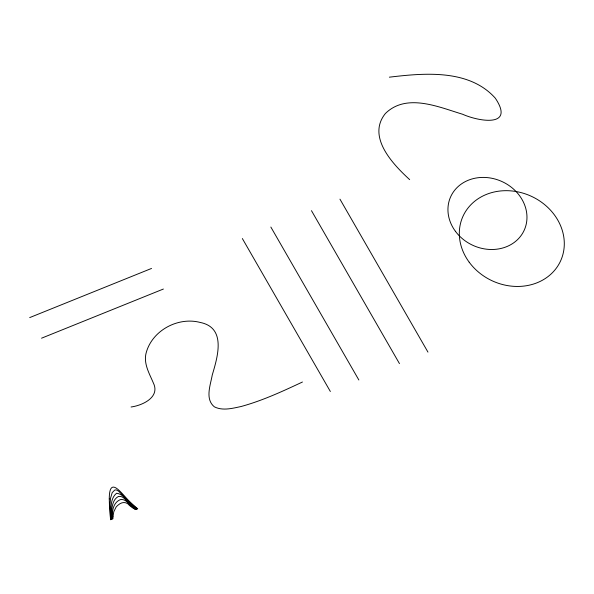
<?xml version="1.0" encoding="UTF-8"?>
<svg xmlns="http://www.w3.org/2000/svg" width="594" height="594" viewBox="0 0 594 594"><rect width="100%" height="100%" fill="white"/><g stroke="black" fill="none" stroke-linecap="round" stroke-linejoin="round"><path stroke-width="0.89" d="M302.45 382.016C282.454 391.394 262.281 400.742 240.912 406.556C232.336 408.36 222.646 411.033 214.352 406.823C204.833 399.057 210.469 385.142 212.244 375.052C217.501 357.217 226.737 327.688 200.156 322.438C178.319 316.699 152.881 330.056 146.428 351.93C142.961 362.875 149.213 373.158 153.326 382.885C160.417 397.2 142.493 405.442 131.074 406.994M29.7 317.597L151.544 268.436M41.55 338.194L163.395 289.033M389.367 77.175C424.584 72.98 469.156 68.978 495.292 98.151C515.213 127.799 478.898 121.518 462.578 114.241C438.647 107.024 406.452 92.746 385.35 113.543C366.602 136.887 392.983 164.352 409.667 179.64M339.954 199.161L427.962 352.116M311.464 210.662L399.465 363.61M270.849 227.042L358.858 379.997M242.352 238.543L330.361 391.498M111.657 511.939L111.999 519.178L111.538 519.364C111.264 510.885 109.229 499.316 116.58 493.228C125.111 494.319 129.299 505.264 136.798 509.177L136.33 509.362A129.871 112.697 24.7 0 1 130.457 504.351C126.581 501.96 123.693 495.307 118.436 496.458C112.934 499.279 111.932 506.37 111.657 511.939M109.266 498.945L109.586 509.763L110.61 519.743L111.071 519.557L110.068 504.581L110.536 498.247L112.184 492.649L114.753 490.05L116.179 489.857L118.429 491.03L131.771 504.247L137.259 508.984L137.726 508.798A123.047 106.779 24.7 0 1 129.722 501.633C121.889 494.141 109.296 474.606 109.266 498.945M112.979 516.78L112.934 518.8L112.466 518.993C111.754 512.006 112.89 502.695 120.27 499.643C126.834 498.255 130.398 507.254 135.863 509.548L133.561 508.471A101.819 88.358 24.7 0 1 129.447 505.442C126.515 501.433 121.636 501.841 118.243 504.989A14.843 12.882 24.7 0 0 116.023 507.194L113.773 511.768L112.979 516.78M469.215 262.221A53.66 46.57 24.7 0 0 559.682 262.786A53.66 46.57 24.7 0 0 506.526 190.681A53.66 46.57 24.7 0 0 469.215 262.221M455.398 231.266A40.392 35.053 24.7 0 0 523.492 231.69A40.392 35.053 24.7 0 0 483.479 177.413A40.392 35.053 24.7 0 0 455.398 231.266"/></g></svg>
